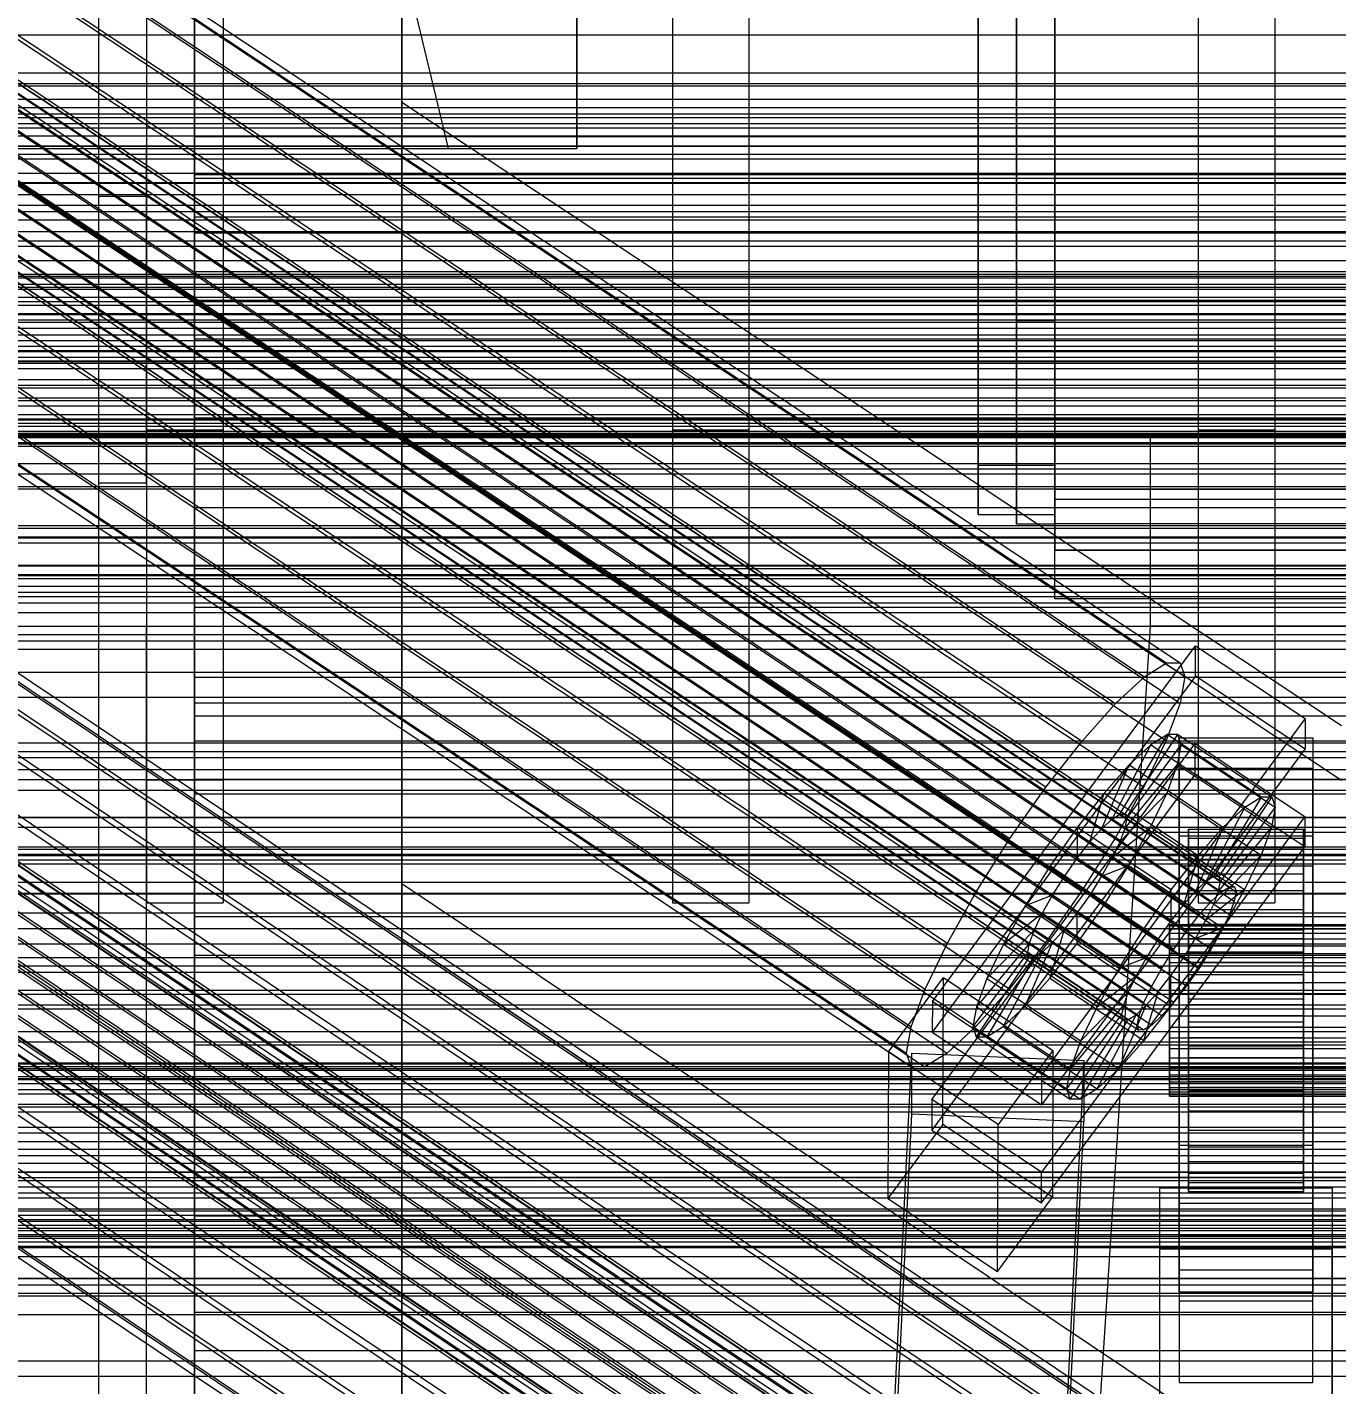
# Model space of a CAD drawing. Header units: millimetres. Extents: x -1970 to 59977, y -50268 to 6837.
# Drawn here: x -267.5 to -130.5, y -34809.4 to -34667.3 of the extents above; entities that cross this region are included whole.
import ezdxf

# ---------------------------------------------------------------- set-up
doc = ezdxf.new("R2010")
doc.units = ezdxf.units.MM
for name, color, linetype, lineweight in [('COTAS_O', 1, 'Continuous', 0), ('COTAS_P', 1, 'Continuous', 0), ('frontal_briquetadora', 7, 'Continuous', 0), ('frontal_C01', 7, 'Continuous', 0), ('frontal_C02', 7, 'Continuous', 0), ('frontal_C03', 7, 'Continuous', 0), ('frontal_C05', 7, 'Continuous', 0), ('frontal_C05-C03', 7, 'Continuous', 0), ('frontal_mezcladora', 7, 'Continuous', 0), ('frontal_secador', 7, 'Continuous', 0)]:
    doc.layers.add(name, color=color, linetype=linetype, lineweight=lineweight)
doc.dimstyles.new('R19_100', dxfattribs={"dimtxt": 250, "dimasz": 150, "dimexe": 150, "dimexo": 80, "dimgap": 100, "dimtad": 1, "dimtih": 1, "dimtoh": 1, "dimdsep": 46, "dimcen": 0.09, "dimadec": 0, "dimazin": 0, "dimtfac": 1, "dimtdec": 4, "dimtofl": 0, "dimtmove": 0, "dimatfit": 3, "dimfxl": 1, "dimtolj": 1, "dimtzin": 0, "dimarcsym": 0})

# ---------------------------------------------------------------- blocks, each defined once
blk = doc.blocks.new('*D37')
at = {"layer": 'COTAS_P', "color": 0, "lineweight": -2, "transparency": 16777216}
for p, q in [((-1750, -35420), (-1750, -34450)), ((2600, -35420), (2600, -34450)), ((-1600, -34600), (2450, -34600))]:
    blk.add_line(p, q, dxfattribs=at)
at = {"layer": 'COTAS_P', "color": 0, "transparency": 16777216}
for points in [[(-1600, -34575), (-1600, -34625), (-1750, -34600)], [(2450, -34575), (2450, -34625), (2600, -34600)]]:
    blk.add_solid(points, dxfattribs=at)
at = {"layer": 'Defpoints', "color": 0, "transparency": 16777216}
for p in [(2600, -34600), (-1750, -35500), (2600, -35500)]:
    blk.add_point(p, dxfattribs=at)
blk = doc.blocks.new('*D42')
at = {"layer": 'COTAS_O', "color": 0, "lineweight": -2, "transparency": 16777216}
for p, q in [((-570, -33700), (200, -33700)), ((50, -34750), (50, -33850)), ((-570, -34900), (200, -34900))]:
    blk.add_line(p, q, dxfattribs=at)
at = {"layer": 'COTAS_O', "color": 0, "transparency": 16777216}
for points in [[(25, -33850), (75, -33850), (50, -33700)], [(25, -34750), (75, -34750), (50, -34900)]]:
    blk.add_solid(points, dxfattribs=at)
at = {"layer": 'Defpoints', "color": 0, "transparency": 16777216}
for p in [(-650, -33700), (50, -33700), (-650, -34900)]:
    blk.add_point(p, dxfattribs=at)
blk = doc.blocks.new('*D43')
at = {"layer": 'COTAS_O', "color": 0, "lineweight": -2, "transparency": 16777216}
for p, q in [((-650, -34820), (-650, -34050)), ((650, -34820), (650, -34050)), ((-500, -34200), (500, -34200))]:
    blk.add_line(p, q, dxfattribs=at)
at = {"layer": 'COTAS_O', "color": 0, "transparency": 16777216}
for points in [[(-500, -34175), (-500, -34225), (-650, -34200)], [(500, -34175), (500, -34225), (650, -34200)]]:
    blk.add_solid(points, dxfattribs=at)
at = {"layer": 'Defpoints', "color": 0, "transparency": 16777216}
for p in [(650, -34200), (-650, -34900), (650, -34900)]:
    blk.add_point(p, dxfattribs=at)

msp = doc.modelspace()

# ---------------------------------------------------------------- linework, layer by layer
at = {"layer": 'frontal_briquetadora'}
for p, q in [((-430, -33820), (-223.45, -34680)), ((-210, -34680), (-210, -33820)), ((-210, -34680), (-210, -34260)), ((-210, -34680), (-210, -34305)), ((-164, -34454.149), (-164, -34698)), ((-160, -34698), (-160, -34454.149)), ((-210, -34471), (-210, -34680)), ((-160, -34478.149), (-160, -34722)), ((-160, -34727.142), (-160, -34483.291)), ((-160, -34483.291), (-160, -34715.652)), ((-160, -34722.08), (-160, -34489.719)), ((-160, -34489.719), (-160, -34716.717)), ((-168, -34713.16), (-168, -34492.29)), ((-164, -34719.288), (-164, -34492.29)), ((-160, -34719.288), (-160, -34492.29)), ((-160, -34492.29), (-160, -34713.16)), ((-210, -34496), (-210, -34680)), ((-168, -34497.432), (-168, -34718.302)), ((-160, -34718.302), (-160, -34497.432)), ((-430, -34680), (-223.45, -34680)), ((-430, -34680), (-210, -34680)), ((-260, -34680), (-255, -34680)), ((-260, -34685), (-260, -34680)), ((-255, -34685), (-255, -34680)), ((-223.45, -34680), (-210, -34680)), ((-260, -34685), (-255, -34685)), ((-260, -34715), (-260, -34685)), ((-255, -34715), (-255, -34685)), ((-164, -34698), (-164, -34719.288)), ((-164, -34698), (-160, -34698)), ((-160, -34719.288), (-160, -34698)), ((-168, -34718.302), (-168, -34713.16)), ((-168, -34713.16), (-160, -34713.16)), ((-160, -34713.16), (-160, -34718.302)), ((-260, -34715), (-255, -34715)), ((-160, -34715.652), (200, -34715.652)), ((-160, -34722.08), (-160, -34715.652)), ((-160, -34716.717), (200, -34716.717)), ((-160, -34719.288), (-160, -34716.717)), ((-168, -34718.302), (-160, -34718.302)), ((-164, -34719.288), (-160, -34719.288)), ((200, -34719.288), (-160, -34719.288)), ((-160, -34722), (200, -34722)), ((-160, -34727.142), (-160, -34722)), ((200, -34722.08), (-160, -34722.08)), ((200, -34727.142), (-160, -34727.142)), ((-1330, -34750), (340, -34750)), ((-1330, -34760), (340, -34760))]:
    msp.add_line(p, q, dxfattribs=at)
at = {"layer": 'frontal_C01'}
for p, q in [((-250, -32680.37), (-250, -35735.764)), ((-250, -35740.498), (-250, -32685.104)), ((-228.298, -34363.008), (-228.298, -34675.195)), ((-228.298, -34680.882), (-228.298, -34368.695)), ((-332.629, -34611.511), (-148.32, -34733.842)), ((-331.181, -34611.504), (-146.872, -34733.835)), ((-334.938, -34612.958), (-150.629, -34735.29)), ((-330.692, -34612.937), (-146.383, -34735.268)), ((-356.348, -34615.881), (-142.549, -34757.786)), ((-355.53, -34615.368), (-141.731, -34757.273)), ((-355.017, -34615.366), (-141.218, -34757.27)), ((-354.844, -34615.874), (-141.045, -34757.778)), ((-337.95, -34615.747), (-153.641, -34738.078)), ((-331.197, -34615.713), (-146.887, -34738.045)), ((-357.415, -34616.869), (-143.617, -34758.774)), ((-355.022, -34616.858), (-141.224, -34758.762)), ((-358.659, -34618.266), (-144.861, -34760.17)), ((-355.541, -34618.25), (-141.742, -34760.154)), ((-146.196, -34761.879), (-359.995, -34619.975)), ((-356.363, -34619.956), (-142.565, -34761.861)), ((-341.461, -34619.687), (-157.152, -34742.019)), ((-332.659, -34619.643), (-148.35, -34741.975)), ((-361.332, -34621.88), (-147.533, -34763.784)), ((-357.434, -34621.86), (-143.635, -34763.765)), ((-362.578, -34623.852), (-148.779, -34765.756)), ((-358.68, -34623.832), (-144.881, -34765.737)), ((-160.922, -34746.842), (-345.231, -34624.51)), ((-334.981, -34624.459), (-150.672, -34746.791)), ((-363.648, -34625.756), (-149.85, -34767.66)), ((-360.017, -34625.738), (-146.218, -34767.642)), ((-364.471, -34627.462), (-150.672, -34769.367)), ((-361.352, -34627.447), (-147.554, -34769.351)), ((-364.989, -34628.855), (-151.191, -34770.759)), ((-362.596, -34628.843), (-148.798, -34770.747)), ((-365.168, -34629.838), (-151.369, -34771.743)), ((-364.995, -34630.346), (-151.196, -34772.251)), ((-364.482, -34630.344), (-150.683, -34772.248)), ((-363.664, -34629.831), (-149.865, -34771.735)), ((-349.002, -34629.887), (-164.693, -34752.219)), ((-338.003, -34629.833), (-153.694, -34752.164)), ((-352.519, -34635.453), (-168.21, -34757.784)), ((-341.52, -34635.398), (-157.211, -34757.729)), ((-355.541, -34640.826), (-171.232, -34763.158)), ((-345.291, -34640.775), (-160.982, -34763.106)), ((-357.863, -34645.642), (-173.554, -34767.973)), ((-349.061, -34645.598), (-164.752, -34767.93)), ((-359.326, -34649.572), (-175.016, -34771.903)), ((-352.572, -34649.538), (-168.263, -34771.87)), ((-359.83, -34652.348), (-175.521, -34774.68)), ((-355.584, -34652.327), (-171.275, -34774.658)), ((-359.341, -34653.782), (-175.032, -34776.113)), ((-357.893, -34653.774), (-173.584, -34776.106)), ((-130, -34740.438), (-228.298, -34675.195)), ((-228.298, -34675.195), (-228.298, -34987.381)), ((-228.298, -34675.195), (-228.298, -34680.882)), ((-228.298, -34993.069), (-228.298, -34680.882)), ((-228.298, -34680.882), (-130, -34746.125)), ((-172.809, -34769.277), (-145.277, -34732.038)), ((-145.289, -34735.24), (-145.277, -34732.038)), ((-145.277, -34732.038), (-133.809, -34739.65)), ((-150.629, -34735.29), (-148.32, -34733.842)), ((-148.32, -34733.842), (-146.872, -34733.835)), ((-146.872, -34733.835), (-146.383, -34735.268)), ((-145.289, -34735.24), (-172.821, -34772.478)), ((-153.641, -34738.078), (-150.629, -34735.29)), ((-146.383, -34735.268), (-146.887, -34738.045)), ((-133.821, -34742.851), (-145.289, -34735.24)), ((-157.152, -34742.019), (-153.641, -34738.078)), ((-146.887, -34738.045), (-148.35, -34741.975)), ((-133.809, -34739.65), (-161.341, -34776.888)), ((-133.809, -34739.65), (-133.821, -34742.851)), ((-153.199, -34749.661), (-148.226, -34741.342)), ((-152.686, -34749.659), (-147.143, -34741.336)), ((-148.226, -34741.342), (-149.953, -34742.424)), ((-147.143, -34741.336), (-148.226, -34741.342)), ((-148.226, -34741.342), (-138.396, -34747.866)), ((-147.143, -34741.336), (-137.313, -34747.861)), ((-146.777, -34742.408), (-147.143, -34741.336)), ((-172.847, -34779.522), (-145.315, -34742.283)), ((-161.353, -34780.09), (-133.821, -34742.851)), ((-160.922, -34746.842), (-157.152, -34742.019)), ((-154.017, -34750.174), (-149.953, -34742.424)), ((-152.513, -34750.166), (-146.777, -34742.408)), ((-149.953, -34742.424), (-152.207, -34744.51)), ((-148.35, -34741.975), (-150.672, -34746.791)), ((-149.953, -34742.424), (-140.123, -34748.949)), ((-147.155, -34744.485), (-146.777, -34742.408)), ((-147, -34744.877), (-147, -34741.675)), ((-147, -34741.675), (-133, -34741.675)), ((-147, -34787.149), (-147, -34741.675)), ((-146.777, -34742.408), (-136.948, -34748.933)), ((-145.327, -34745.485), (-145.315, -34742.283)), ((-145.315, -34742.283), (-133.847, -34749.895)), ((-133, -34741.675), (-133, -34744.877)), ((-133, -34741.675), (-133, -34787.149)), ((-145.327, -34745.485), (-172.859, -34782.724)), ((-155.085, -34751.162), (-152.207, -34744.51)), ((-152.207, -34744.51), (-154.833, -34747.458)), ((-152.692, -34751.15), (-147.155, -34744.485)), ((-152.207, -34744.51), (-142.377, -34751.035)), ((-148.249, -34747.425), (-147.155, -34744.485)), ((-147.155, -34744.485), (-137.325, -34751.009)), ((-133, -34744.877), (-147, -34744.877)), ((-147, -34744.877), (-147, -34790.35)), ((-133.859, -34753.097), (-145.327, -34745.485)), ((-133, -34790.35), (-133, -34744.877)), ((-164.693, -34752.219), (-160.922, -34746.842)), ((-150.672, -34746.791), (-153.694, -34752.164)), ((-154.833, -34747.458), (-157.653, -34751.065)), ((-156.329, -34752.558), (-154.833, -34747.458)), ((-154.833, -34747.458), (-145.003, -34753.982)), ((-153.21, -34752.543), (-148.249, -34747.425)), ((-149.985, -34751.027), (-148.249, -34747.425)), ((-148.249, -34747.425), (-138.419, -34753.949)), ((-138.396, -34747.866), (-143.369, -34756.186)), ((-137.313, -34747.861), (-142.856, -34756.183)), ((-140.123, -34748.949), (-138.396, -34747.866)), ((-138.396, -34747.866), (-137.313, -34747.861)), ((-137.313, -34747.861), (-136.948, -34748.933)), ((-133.847, -34749.895), (-161.379, -34787.134)), ((-154.017, -34750.174), (-153.199, -34749.661)), ((-153.199, -34749.661), (-152.686, -34749.659)), ((-143.369, -34756.186), (-153.199, -34749.661)), ((-142.856, -34756.183), (-152.686, -34749.659)), ((-152.686, -34749.659), (-152.513, -34750.166)), ((-140.123, -34748.949), (-144.188, -34756.698)), ((-136.948, -34748.933), (-142.683, -34756.691)), ((-142.377, -34751.035), (-140.123, -34748.949)), ((-136.948, -34748.933), (-137.325, -34751.009)), ((-133.847, -34749.895), (-133.859, -34753.097)), ((-157.653, -34751.065), (-160.474, -34755.088)), ((-157.653, -34751.065), (-157.665, -34754.267)), ((-147.823, -34757.59), (-157.653, -34751.065)), ((-156.329, -34752.558), (-155.085, -34751.162)), ((-155.085, -34751.162), (-154.017, -34750.174)), ((-145.255, -34757.686), (-155.085, -34751.162)), ((-154.033, -34754.249), (-149.985, -34751.027)), ((-144.188, -34756.698), (-154.017, -34750.174)), ((-152.692, -34751.15), (-153.21, -34752.543)), ((-152.513, -34750.166), (-152.692, -34751.15)), ((-142.862, -34757.675), (-152.692, -34751.15)), ((-142.683, -34756.691), (-152.513, -34750.166)), ((-152.246, -34755.047), (-149.985, -34751.027)), ((-149.985, -34751.027), (-140.156, -34757.552)), ((-146, -34761.207), (-146, -34751.227)), ((-146, -34751.227), (-146, -34751.558)), ((-146, -34751.227), (-134, -34751.227)), ((-146, -34752.189), (-146, -34751.227)), ((-146, -34761.364), (-146, -34751.558)), ((-146, -34751.558), (-146, -34753.159)), ((-146, -34751.558), (-134, -34751.558)), ((-142.377, -34751.035), (-145.255, -34757.686)), ((-145.003, -34753.982), (-142.377, -34751.035)), ((-137.325, -34751.009), (-142.862, -34757.675)), ((-137.325, -34751.009), (-138.419, -34753.949)), ((-134, -34751.558), (-134, -34751.227)), ((-134, -34751.227), (-134, -34761.207)), ((-134, -34751.227), (-134, -34752.189)), ((-134, -34753.159), (-134, -34751.558)), ((-134, -34751.558), (-134, -34761.364)), ((-168.21, -34757.784), (-164.693, -34752.219)), ((-157.665, -34754.267), (-156.329, -34752.558)), ((-153.694, -34752.164), (-157.211, -34757.729)), ((-146.499, -34759.083), (-156.329, -34752.558)), ((-153.21, -34752.543), (-154.033, -34754.249)), ((-143.38, -34759.067), (-153.21, -34752.543)), ((-147, -34755.123), (-147, -34751.921)), ((-147, -34751.921), (-133, -34751.921)), ((-147, -34797.394), (-147, -34751.921)), ((-146, -34761.662), (-146, -34752.189)), ((-146, -34752.189), (-134, -34752.189)), ((-146, -34754.376), (-146, -34752.189)), ((-134, -34752.189), (-134, -34761.662)), ((-134, -34752.189), (-134, -34754.376)), ((-133, -34751.921), (-133, -34755.123)), ((-133, -34751.921), (-133, -34797.394)), ((-161.391, -34790.336), (-133.859, -34753.097)), ((-159.001, -34756.173), (-157.665, -34754.267)), ((-157.665, -34754.267), (-147.835, -34760.792)), ((-154.033, -34754.249), (-155.103, -34756.153)), ((-144.203, -34760.773), (-154.033, -34754.249)), ((-147.823, -34757.59), (-145.003, -34753.982)), ((-145.003, -34753.982), (-146.499, -34759.083)), ((-146, -34762.122), (-146, -34753.159)), ((-146, -34753.159), (-146, -34755.92)), ((-146, -34753.159), (-134, -34753.159)), ((-146, -34762.698), (-146, -34754.376)), ((-146, -34754.376), (-134, -34754.376)), ((-146, -34757.642), (-146, -34754.376)), ((-138.419, -34753.949), (-143.38, -34759.067)), ((-138.419, -34753.949), (-140.156, -34757.552)), ((-134, -34755.92), (-134, -34753.159)), ((-134, -34753.159), (-134, -34762.122)), ((-134, -34754.376), (-134, -34762.698)), ((-134, -34754.376), (-134, -34757.642)), ((-160.474, -34755.088), (-163.105, -34759.251)), ((-159.001, -34756.173), (-160.474, -34755.088)), ((-160.474, -34755.088), (-150.644, -34761.612)), ((-155.103, -34756.153), (-152.246, -34755.047)), ((-154.877, -34759.21), (-152.246, -34755.047)), ((-152.246, -34755.047), (-142.416, -34761.571)), ((-133, -34755.123), (-147, -34755.123)), ((-147, -34755.123), (-147, -34800.596)), ((-133, -34800.596), (-133, -34755.123)), ((-160.247, -34758.144), (-159.001, -34756.173)), ((-149.171, -34762.697), (-159.001, -34756.173)), ((-155.103, -34756.153), (-156.35, -34758.125)), ((-145.274, -34762.678), (-155.103, -34756.153)), ((-146, -34763.43), (-146, -34755.92)), ((-146, -34755.92), (-146, -34759.654)), ((-146, -34755.92), (-134, -34755.92)), ((-144.188, -34756.698), (-145.255, -34757.686)), ((-143.369, -34756.186), (-144.188, -34756.698)), ((-142.856, -34756.183), (-143.369, -34756.186)), ((-142.862, -34757.675), (-142.683, -34756.691)), ((-142.683, -34756.691), (-142.856, -34756.183)), ((-134, -34759.654), (-134, -34755.92)), ((-134, -34755.92), (-134, -34763.43)), ((-171.232, -34763.158), (-168.21, -34757.784)), ((-160.247, -34758.144), (-163.105, -34759.251)), ((-161.318, -34760.048), (-160.247, -34758.144)), ((-157.211, -34757.729), (-160.982, -34763.106)), ((-150.417, -34764.669), (-160.247, -34758.144)), ((-156.35, -34758.125), (-157.686, -34760.03)), ((-156.35, -34758.125), (-154.877, -34759.21)), ((-146.52, -34764.649), (-156.35, -34758.125)), ((-150.644, -34761.612), (-147.823, -34757.59)), ((-147.835, -34760.792), (-147.823, -34757.59)), ((-145.255, -34757.686), (-146.499, -34759.083)), ((-146, -34764.245), (-146, -34757.642)), ((-146, -34757.642), (-134, -34757.642)), ((-146, -34761.762), (-146, -34757.642)), ((-140.156, -34757.552), (-144.203, -34760.773)), ((-143.617, -34758.774), (-142.549, -34757.786)), ((-143.38, -34759.067), (-142.862, -34757.675)), ((-142.549, -34757.786), (-141.731, -34757.273)), ((-140.156, -34757.552), (-142.416, -34761.571)), ((-141.731, -34757.273), (-141.218, -34757.27)), ((-141.045, -34757.778), (-141.224, -34758.762)), ((-141.218, -34757.27), (-141.045, -34757.778)), ((-134, -34757.642), (-134, -34764.245)), ((-134, -34757.642), (-134, -34761.762)), ((-163.105, -34759.251), (-165.365, -34763.27)), ((-161.318, -34760.048), (-165.365, -34763.27)), ((-163.105, -34759.251), (-153.275, -34765.775)), ((-162.14, -34761.755), (-161.318, -34760.048)), ((-151.488, -34766.573), (-161.318, -34760.048)), ((-157.686, -34760.03), (-159.022, -34761.739)), ((-157.698, -34763.232), (-154.877, -34759.21)), ((-157.686, -34760.03), (-157.698, -34763.232)), ((-147.856, -34766.555), (-157.686, -34760.03)), ((-154.877, -34759.21), (-145.047, -34765.734)), ((-146.499, -34759.083), (-147.835, -34760.792)), ((-146, -34765.198), (-146, -34759.654)), ((-146, -34759.654), (-146, -34764.105)), ((-146, -34759.654), (-134, -34759.654)), ((-144.861, -34760.17), (-143.617, -34758.774)), ((-144.203, -34760.773), (-143.38, -34759.067)), ((-141.224, -34758.762), (-141.742, -34760.154)), ((-134, -34764.105), (-134, -34759.654)), ((-134, -34759.654), (-134, -34765.198)), ((-147.835, -34760.792), (-149.171, -34762.697)), ((-148, -34761.662), (-148, -34761.207)), ((-148, -34761.207), (-148, -34761.364)), ((-148, -34761.207), (148, -34761.207)), ((-148, -34761.364), (-148, -34762.122)), ((-148, -34761.364), (148, -34761.364)), ((-146.196, -34761.879), (-144.861, -34760.17)), ((-146, -34761.364), (-146, -34761.207)), ((-134, -34761.207), (-146, -34761.207)), ((-146, -34761.207), (-146, -34761.662)), ((-146, -34762.122), (-146, -34761.364)), ((-134, -34761.364), (-146, -34761.364)), ((-145.274, -34762.678), (-144.203, -34760.773)), ((-141.742, -34760.154), (-142.565, -34761.861)), ((-134, -34761.207), (-134, -34761.364)), ((-134, -34761.662), (-134, -34761.207)), ((-134, -34761.364), (-134, -34762.122)), ((-162.14, -34761.755), (-167.102, -34766.873)), ((-162.659, -34763.147), (-162.14, -34761.755)), ((-152.311, -34768.279), (-162.14, -34761.755)), ((-159.022, -34761.739), (-160.518, -34766.84)), ((-159.022, -34761.739), (-160.266, -34763.135)), ((-149.192, -34768.264), (-159.022, -34761.739)), ((-153.275, -34765.775), (-150.644, -34761.612)), ((-150.644, -34761.612), (-149.171, -34762.697)), ((-149.171, -34762.697), (-150.417, -34764.669)), ((-148, -34762.698), (-148, -34761.662)), ((-148, -34761.662), (148, -34761.662)), ((-148, -34762.122), (-148, -34763.43)), ((-148, -34762.122), (148, -34762.122)), ((-148, -34764.245), (-148, -34762.698)), ((-148, -34762.698), (148, -34762.698)), ((-147.533, -34763.784), (-146.196, -34761.879)), ((-146.52, -34764.649), (-145.274, -34762.678)), ((-134, -34761.662), (-146, -34761.662)), ((-146, -34761.662), (-146, -34762.698)), ((-146, -34766.197), (-146, -34761.762)), ((-146, -34761.762), (-134, -34761.762)), ((-146, -34766.457), (-146, -34761.762)), ((-146, -34763.43), (-146, -34762.122)), ((-134, -34762.122), (-146, -34762.122)), ((-134, -34762.698), (-146, -34762.698)), ((-146, -34762.698), (-146, -34764.245)), ((-142.416, -34761.571), (-145.274, -34762.678)), ((-142.416, -34761.571), (-145.047, -34765.734)), ((-142.565, -34761.861), (-143.635, -34763.765)), ((-134, -34762.698), (-134, -34761.662)), ((-134, -34761.762), (-134, -34766.197)), ((-134, -34761.762), (-134, -34766.457)), ((-134, -34762.122), (-134, -34763.43)), ((-134, -34764.245), (-134, -34762.698)), ((-173.554, -34767.973), (-171.232, -34763.158)), ((-162.837, -34764.131), (-168.573, -34771.889)), ((-162.659, -34763.147), (-168.196, -34769.812)), ((-165.365, -34763.27), (-167.102, -34766.873)), ((-161.333, -34764.124), (-165.397, -34771.873)), ((-165.365, -34763.27), (-155.535, -34769.795)), ((-160.982, -34763.106), (-164.752, -34767.93)), ((-160.266, -34763.135), (-163.144, -34769.787)), ((-162.837, -34764.131), (-162.659, -34763.147)), ((-162.664, -34764.639), (-162.837, -34764.131)), ((-153.008, -34770.655), (-162.837, -34764.131)), ((-152.829, -34769.672), (-162.659, -34763.147)), ((-161.333, -34764.124), (-162.151, -34764.636)), ((-160.266, -34763.135), (-161.333, -34764.124)), ((-151.503, -34770.648), (-161.333, -34764.124)), ((-160.518, -34766.84), (-157.698, -34763.232)), ((-150.436, -34769.66), (-160.266, -34763.135)), ((-157.698, -34763.232), (-147.868, -34769.756)), ((-148.779, -34765.756), (-147.533, -34763.784)), ((-148, -34763.43), (-148, -34765.198)), ((-148, -34763.43), (148, -34763.43)), ((-148, -34766.197), (-148, -34764.245)), ((-148, -34764.245), (148, -34764.245)), ((-146, -34765.198), (-146, -34763.43)), ((-134, -34763.43), (-146, -34763.43)), ((-146, -34764.105), (-146, -34767.307)), ((-134, -34764.105), (-146, -34764.105)), ((-146, -34764.105), (-146, -34768.971)), ((-134, -34764.245), (-146, -34764.245)), ((-146, -34764.245), (-146, -34766.197)), ((-143.635, -34763.765), (-144.881, -34765.737)), ((-134, -34763.43), (-134, -34765.198)), ((-134, -34767.307), (-134, -34764.105)), ((-134, -34768.971), (-134, -34764.105)), ((-134, -34766.197), (-134, -34764.245)), ((-162.664, -34764.639), (-168.208, -34772.961)), ((-162.151, -34764.636), (-167.125, -34772.956)), ((-162.151, -34764.636), (-162.664, -34764.639)), ((-152.835, -34771.163), (-162.664, -34764.639)), ((-152.321, -34771.161), (-162.151, -34764.636)), ((-153.275, -34765.775), (-150.417, -34764.669)), ((-150.417, -34764.669), (-151.488, -34766.573)), ((-149.85, -34767.66), (-148.779, -34765.756)), ((-148, -34765.198), (-148, -34767.307)), ((-148, -34765.198), (148, -34765.198)), ((-145.047, -34765.734), (-147.868, -34769.756)), ((-147.856, -34766.555), (-146.52, -34764.649)), ((-145.047, -34765.734), (-146.52, -34764.649)), ((-144.881, -34765.737), (-146.218, -34767.642)), ((-146, -34767.307), (-146, -34765.198)), ((-134, -34765.198), (-146, -34765.198)), ((-134, -34765.198), (-134, -34767.307)), ((-177.394, -34774.523), (-171.658, -34766.765)), ((-171.715, -34782.133), (-171.658, -34766.765)), ((-171.658, -34766.765), (-160.19, -34774.376)), ((-167.102, -34766.873), (-168.196, -34769.812)), ((-167.102, -34766.873), (-157.272, -34773.397)), ((-163.144, -34769.787), (-160.518, -34766.84)), ((-160.518, -34766.84), (-150.688, -34773.364)), ((-155.535, -34769.795), (-153.275, -34765.775)), ((-155.535, -34769.795), (-151.488, -34766.573)), ((-151.488, -34766.573), (-152.311, -34768.279)), ((-149.192, -34768.264), (-147.856, -34766.555)), ((-148, -34768.421), (-148, -34766.197)), ((-148, -34766.197), (148, -34766.197)), ((-147.868, -34769.756), (-147.856, -34766.555)), ((-134, -34766.197), (-146, -34766.197)), ((-146, -34766.197), (-146, -34768.421)), ((-146, -34768.421), (-146, -34766.457)), ((-146, -34766.457), (-134, -34766.457)), ((-146, -34771.406), (-146, -34766.457)), ((-134, -34768.421), (-134, -34766.197)), ((-134, -34766.457), (-134, -34768.421)), ((-134, -34766.457), (-134, -34771.406)), ((-175.016, -34771.903), (-173.554, -34767.973)), ((-164.752, -34767.93), (-168.263, -34771.87)), ((-157.272, -34773.397), (-152.311, -34768.279)), ((-152.311, -34768.279), (-152.829, -34769.672)), ((-150.688, -34773.364), (-149.192, -34768.264)), ((-150.672, -34769.367), (-149.85, -34767.66)), ((-150.436, -34769.66), (-149.192, -34768.264)), ((-148, -34767.307), (-148, -34769.612)), ((148, -34767.307), (-148, -34767.307)), ((-148, -34770.765), (-148, -34768.421)), ((-148, -34768.421), (148, -34768.421)), ((-146.218, -34767.642), (-147.554, -34769.351)), ((-146, -34767.307), (-134, -34767.307)), ((-146, -34769.612), (-146, -34767.307)), ((-134, -34768.421), (-146, -34768.421)), ((-146, -34768.421), (-146, -34770.765)), ((-134, -34767.307), (-134, -34769.612)), ((-134, -34770.765), (-134, -34768.421)), ((-172.809, -34769.277), (-172.821, -34772.478)), ((-161.341, -34776.888), (-172.809, -34769.277)), ((-168.196, -34769.812), (-168.573, -34771.889)), ((-168.196, -34769.812), (-158.366, -34776.337)), ((-165.397, -34771.873), (-163.144, -34769.787)), ((-163.144, -34769.787), (-153.314, -34776.312)), ((-158.366, -34776.337), (-152.829, -34769.672)), ((-157.272, -34773.397), (-155.535, -34769.795)), ((-153.314, -34776.312), (-150.436, -34769.66)), ((-152.829, -34769.672), (-153.008, -34770.655)), ((-151.503, -34770.648), (-150.436, -34769.66)), ((-151.191, -34770.759), (-150.672, -34769.367)), ((-147.868, -34769.756), (-150.688, -34773.364)), ((-147.554, -34769.351), (-148.798, -34770.747)), ((-148, -34769.612), (-148, -34771.956)), ((-148, -34769.612), (148, -34769.612)), ((-146, -34769.612), (-146, -34768.971)), ((-146, -34768.971), (-146, -34773.92)), ((-146, -34768.971), (-134, -34768.971)), ((-146, -34771.956), (-146, -34769.612)), ((-134, -34769.612), (-146, -34769.612)), ((-134, -34773.92), (-134, -34768.971)), ((-134, -34768.971), (-134, -34769.612)), ((-134, -34769.612), (-134, -34771.956)), ((-158.743, -34778.414), (-153.008, -34770.655)), ((-158.378, -34779.486), (-152.835, -34771.163)), ((-157.295, -34779.48), (-152.321, -34771.161)), ((-155.567, -34778.398), (-151.503, -34770.648)), ((-153.008, -34770.655), (-152.835, -34771.163)), ((-152.835, -34771.163), (-152.321, -34771.161)), ((-152.321, -34771.161), (-151.503, -34770.648)), ((-151.369, -34771.743), (-151.191, -34770.759)), ((-148.798, -34770.747), (-149.865, -34771.735)), ((-148, -34773.07), (-148, -34770.765)), ((-148, -34770.765), (148, -34770.765)), ((-146, -34770.765), (-146, -34771.406)), ((-134, -34770.765), (-146, -34770.765)), ((-146, -34770.765), (-146, -34773.07)), ((-146, -34771.406), (-134, -34771.406)), ((-146, -34776.272), (-146, -34771.406)), ((-134, -34771.406), (-134, -34770.765)), ((-134, -34773.07), (-134, -34770.765)), ((-134, -34771.406), (-134, -34776.272)), ((-175.521, -34774.68), (-175.016, -34771.903)), ((-172.821, -34772.478), (-161.353, -34780.09)), ((-168.263, -34771.87), (-171.275, -34774.658)), ((-168.573, -34771.889), (-168.208, -34772.961)), ((-168.573, -34771.889), (-158.743, -34778.414)), ((-167.125, -34772.956), (-165.397, -34771.873)), ((-165.397, -34771.873), (-155.567, -34778.398)), ((-151.196, -34772.251), (-151.369, -34771.743)), ((-150.683, -34772.248), (-151.196, -34772.251)), ((-149.865, -34771.735), (-150.683, -34772.248)), ((-148, -34771.956), (-148, -34774.18)), ((-148, -34771.956), (148, -34771.956)), ((-146, -34774.18), (-146, -34771.956)), ((-146, -34771.956), (-146, -34773.92)), ((-134, -34771.956), (-146, -34771.956)), ((-134, -34773.92), (-134, -34771.956)), ((-134, -34771.956), (-134, -34774.18)), ((-168.208, -34772.961), (-167.125, -34772.956)), ((-168.208, -34772.961), (-158.378, -34779.486)), ((-167.125, -34772.956), (-157.295, -34779.48)), ((-158.366, -34776.337), (-157.272, -34773.397)), ((-150.688, -34773.364), (-153.314, -34776.312)), ((-148, -34775.178), (-148, -34773.07)), ((-148, -34773.07), (148, -34773.07)), ((-148, -34774.18), (-148, -34776.131)), ((-148, -34774.18), (148, -34774.18)), ((-146, -34773.07), (-146, -34776.272)), ((-134, -34773.07), (-146, -34773.07)), ((-146, -34773.07), (-146, -34775.178)), ((-146, -34773.92), (-146, -34778.615)), ((-146, -34773.92), (-134, -34773.92)), ((-146, -34776.131), (-146, -34774.18)), ((-146, -34774.18), (-146, -34778.615)), ((-134, -34774.18), (-146, -34774.18)), ((-134, -34776.272), (-134, -34773.07)), ((-134, -34775.178), (-134, -34773.07)), ((-134, -34778.615), (-134, -34773.92)), ((-134, -34778.615), (-134, -34774.18)), ((-134, -34774.18), (-134, -34776.131)), ((-177.811, -34833.478), (-174.943, -34774.659)), ((-177.394, -34774.523), (-177.451, -34789.891)), ((-165.926, -34782.134), (-177.394, -34774.523)), ((-175.032, -34776.113), (-175.521, -34774.68)), ((-174.943, -34781.064), (-174.943, -34774.659)), ((-174.943, -34774.659), (-156.962, -34775.446)), ((-171.275, -34774.658), (-173.584, -34776.106)), ((-160.19, -34774.376), (-165.926, -34782.134)), ((-160.19, -34774.376), (-160.247, -34789.745)), ((-156.962, -34775.446), (-159.83, -34834.265)), ((-156.962, -34775.446), (-156.962, -34781.85)), ((-148, -34776.947), (-148, -34775.178)), ((-148, -34775.178), (148, -34775.178)), ((-146, -34775.178), (-146, -34780.723)), ((-134, -34775.178), (-146, -34775.178)), ((-146, -34775.178), (-146, -34776.947)), ((-134, -34780.723), (-134, -34775.178)), ((-134, -34776.947), (-134, -34775.178)), ((-173.584, -34776.106), (-175.032, -34776.113)), ((-161.353, -34780.09), (-161.341, -34776.888)), ((-158.743, -34778.414), (-158.366, -34776.337)), ((-153.314, -34776.312), (-155.567, -34778.398)), ((-148, -34776.131), (-148, -34777.678)), ((-148, -34776.131), (148, -34776.131)), ((-148, -34778.255), (-148, -34776.947)), ((-148, -34776.947), (148, -34776.947)), ((-146, -34777.678), (-146, -34776.131)), ((-146, -34776.131), (-146, -34782.735)), ((-134, -34776.131), (-146, -34776.131)), ((-146, -34776.272), (-134, -34776.272)), ((-146, -34780.723), (-146, -34776.272)), ((-146, -34776.947), (-146, -34784.457)), ((-134, -34776.947), (-146, -34776.947)), ((-146, -34776.947), (-146, -34778.255)), ((-134, -34782.735), (-134, -34776.131)), ((-134, -34776.131), (-134, -34777.678)), ((-134, -34776.272), (-134, -34780.723)), ((-134, -34784.457), (-134, -34776.947)), ((-134, -34778.255), (-134, -34776.947)), ((-158.378, -34779.486), (-158.743, -34778.414)), ((-155.567, -34778.398), (-157.295, -34779.48)), ((-148, -34777.678), (-148, -34778.715)), ((-148, -34777.678), (148, -34777.678)), ((-148, -34779.013), (-148, -34778.255)), ((-148, -34778.255), (148, -34778.255)), ((-146, -34778.715), (-146, -34777.678)), ((-146, -34777.678), (-146, -34786)), ((-134, -34777.678), (-146, -34777.678)), ((-146, -34778.255), (-146, -34787.218)), ((-134, -34778.255), (-146, -34778.255)), ((-146, -34778.255), (-146, -34779.013)), ((-134, -34786), (-134, -34777.678)), ((-134, -34777.678), (-134, -34778.715)), ((-134, -34787.218), (-134, -34778.255)), ((-134, -34779.013), (-134, -34778.255)), ((-172.847, -34779.522), (-172.859, -34782.724)), ((-161.379, -34787.134), (-172.847, -34779.522)), ((-157.295, -34779.48), (-158.378, -34779.486)), ((-148, -34778.715), (-148, -34779.17)), ((-148, -34778.715), (148, -34778.715)), ((-148, -34779.17), (-148, -34779.013)), ((-148, -34779.013), (148, -34779.013)), ((-148, -34779.17), (148, -34779.17)), ((-146, -34778.615), (-146, -34782.735)), ((-146, -34778.615), (-134, -34778.615)), ((-146, -34779.17), (-146, -34778.715)), ((-146, -34778.715), (-146, -34788.188)), ((-134, -34778.715), (-146, -34778.715)), ((-146, -34779.013), (-146, -34788.818)), ((-134, -34779.013), (-146, -34779.013)), ((-146, -34779.013), (-146, -34779.17)), ((-146, -34779.17), (-146, -34789.149)), ((-134, -34779.17), (-146, -34779.17)), ((-134, -34782.735), (-134, -34778.615)), ((-134, -34788.188), (-134, -34778.715)), ((-134, -34778.715), (-134, -34779.17)), ((-134, -34788.818), (-134, -34779.013)), ((-134, -34779.17), (-134, -34779.013)), ((-134, -34789.149), (-134, -34779.17)), ((-177.811, -34839.883), (-174.943, -34781.064)), ((-156.962, -34781.85), (-174.943, -34781.064)), ((-146, -34780.723), (-134, -34780.723)), ((-146, -34784.457), (-146, -34780.723)), ((-134, -34780.723), (-134, -34784.457)), ((-171.715, -34782.133), (-177.451, -34789.891)), ((-172.859, -34782.724), (-161.391, -34790.336)), ((-160.247, -34789.745), (-171.715, -34782.133)), ((-165.983, -34797.503), (-165.926, -34782.134)), ((-159.83, -34840.67), (-156.962, -34781.85)), ((-146, -34782.735), (-146, -34786)), ((-146, -34782.735), (-134, -34782.735)), ((-134, -34786), (-134, -34782.735)), ((-147, -34799.662), (-147, -34784.293)), ((-147, -34784.293), (-133, -34784.293)), ((-147, -34793.767), (-147, -34784.293)), ((-146, -34784.457), (-134, -34784.457)), ((-146, -34787.218), (-146, -34784.457)), ((-134, -34784.457), (-134, -34787.218)), ((-133, -34784.293), (-133, -34799.662)), ((-133, -34784.293), (-133, -34793.767)), ((-146, -34786), (-146, -34788.188)), ((-146, -34786), (-134, -34786)), ((-134, -34788.188), (-134, -34786)), ((-161.391, -34790.336), (-161.379, -34787.134)), ((-133, -34787.149), (-147, -34787.149)), ((-147, -34787.149), (-147, -34790.35)), ((-146, -34787.218), (-134, -34787.218)), ((-146, -34788.818), (-146, -34787.218)), ((-146, -34788.188), (-146, -34789.149)), ((-146, -34788.188), (-134, -34788.188)), ((-134, -34787.218), (-134, -34788.818)), ((-134, -34789.149), (-134, -34788.188)), ((-133, -34790.35), (-133, -34787.149)), ((-177.451, -34789.891), (-165.983, -34797.503)), ((-165.983, -34797.503), (-160.247, -34789.745)), ((-149, -34795.179), (-149, -34788.776)), ((-149, -34788.776), (-131, -34788.776)), ((-149, -34833.87), (-149, -34788.776)), ((-146, -34788.818), (-134, -34788.818)), ((-146, -34789.149), (-146, -34788.818)), ((-146, -34789.149), (-134, -34789.149)), ((-134, -34788.818), (-134, -34789.149)), ((-131, -34788.776), (-131, -34795.179)), ((-131, -34788.776), (-131, -34833.87)), ((-147, -34790.35), (-133, -34790.35)), ((-133, -34793.767), (-147, -34793.767)), ((-147, -34793.767), (-147, -34809.135)), ((-133, -34809.135), (-133, -34793.767)), ((-131, -34795.179), (-149, -34795.179)), ((-149, -34840.274), (-149, -34795.179)), ((-131, -34840.274), (-131, -34795.179)), ((-133, -34797.394), (-147, -34797.394)), ((-147, -34797.394), (-147, -34800.596)), ((-133, -34800.596), (-133, -34797.394)), ((-133, -34799.662), (-147, -34799.662)), ((-147, -34799.662), (-147, -34809.135)), ((-133, -34809.135), (-133, -34799.662)), ((-147, -34800.596), (-133, -34800.596)), ((-147, -34809.135), (-133, -34809.135))]:
    msp.add_line(p, q, dxfattribs=at)
at = {"layer": 'frontal_C02'}
for p, q in [((-250, -32976.99), (-250, -35767.535)), ((-250, -35772.314), (-250, -32981.769)), ((-228.298, -34472.116), (-228.298, -34756.938)), ((-228.298, -34762.679), (-228.298, -34477.858)), ((-332.629, -34693.045), (-148.32, -34816.529)), ((-331.181, -34692.848), (-146.872, -34816.332)), ((-334.938, -34694.669), (-150.629, -34818.153)), ((-330.692, -34694.092), (-146.383, -34817.576)), ((-356.348, -34697.262), (-142.549, -34840.503)), ((-355.53, -34696.687), (-141.731, -34839.928)), ((-355.017, -34696.617), (-141.218, -34839.858)), ((-354.844, -34697.057), (-141.045, -34840.299)), ((-331.197, -34696.691), (-146.887, -34820.175)), ((-357.415, -34698.304), (-143.617, -34841.545)), ((-355.022, -34697.978), (-141.224, -34841.22)), ((-337.95, -34697.609), (-153.641, -34821.093)), ((-358.659, -34699.741), (-144.861, -34842.982)), ((-355.541, -34699.317), (-141.742, -34842.558)), ((-146.196, -34844.717), (-359.995, -34701.476)), ((-356.363, -34700.982), (-142.565, -34844.223)), ((-341.461, -34701.666), (-157.152, -34825.149)), ((-332.659, -34700.469), (-148.35, -34823.953)), ((-357.434, -34702.86), (-143.635, -34846.101)), ((-361.332, -34703.39), (-147.533, -34846.631)), ((-362.578, -34705.352), (-148.779, -34848.594)), ((-358.68, -34704.822), (-144.881, -34848.064)), ((-334.981, -34705.168), (-150.672, -34828.652)), ((-363.648, -34707.23), (-149.85, -34850.472)), ((-360.017, -34706.736), (-146.218, -34849.978)), ((-160.922, -34830.045), (-345.231, -34706.561)), ((-364.471, -34708.895), (-150.672, -34852.137)), ((-361.352, -34708.471), (-147.554, -34851.713)), ((-364.989, -34710.234), (-151.191, -34853.475)), ((-362.596, -34709.908), (-148.798, -34853.15)), ((-365.168, -34711.155), (-151.369, -34854.396)), ((-364.995, -34711.595), (-151.196, -34854.837)), ((-364.482, -34711.526), (-150.683, -34854.767)), ((-363.664, -34710.95), (-149.865, -34854.192)), ((-338.003, -34710.467), (-153.694, -34833.951)), ((-349.002, -34711.963), (-164.693, -34835.447)), ((-341.52, -34716.007), (-157.211, -34839.491)), ((-352.519, -34717.502), (-168.21, -34840.986)), ((-345.291, -34721.408), (-160.982, -34844.892)), ((-355.541, -34722.802), (-171.232, -34846.286)), ((-349.061, -34726.304), (-164.752, -34849.788)), ((-357.863, -34727.501), (-173.554, -34850.985)), ((-359.326, -34731.279), (-175.016, -34854.762)), ((-352.572, -34730.36), (-168.263, -34853.844)), ((-359.83, -34733.878), (-175.521, -34857.362)), ((-355.584, -34733.3), (-171.275, -34856.784)), ((-359.341, -34735.121), (-175.032, -34858.605)), ((-357.893, -34734.924), (-173.584, -34858.408)), ((-130, -34822.796), (-228.298, -34756.938)), ((-228.298, -34756.938), (-228.298, -35041.759)), ((-228.298, -34756.938), (-228.298, -34762.679)), ((-228.298, -35047.5), (-228.298, -34762.679)), ((-228.298, -34762.679), (-130, -34828.537)), ((430, -34793.253), (-430, -34793.253)), ((430, -34798.253), (-430, -34798.253))]:
    msp.add_line(p, q, dxfattribs=at)
at = {"layer": 'frontal_C03'}
for p, q in [((1250, -34674.872), (-1250, -34674.872)), ((1250, -34675.754), (-1250, -34675.754)), ((1250, -34676.407), (-1250, -34676.407)), ((-1250, -34676.77), (1250, -34676.77)), ((-1250, -34677.403), (1250, -34677.403)), ((-1250, -34677.867), (1250, -34677.867)), ((1250, -34678.714), (-1250, -34678.714)), ((-1250, -34679.722), (1250, -34679.722)), ((-1250, -34679.772), (1250, -34679.772)), ((-1250, -34680.619), (1250, -34680.619)), ((1250, -34682.624), (-1250, -34682.624)), ((-1250, -34683.571), (1250, -34683.571)), ((1250, -34683.681), (-1250, -34683.681)), ((-1250, -34684.838), (1250, -34684.838)), ((1250, -34685.989), (-1250, -34685.989)), ((1250, -34686.642), (-1250, -34686.642)), ((1250, -34687.523), (-1250, -34687.523)), ((-1250, -34688.686), (1250, -34688.686)), ((-1250, -34690.238), (1250, -34690.238)), ((-1500, -34691.736), (1500, -34691.736)), ((-1500, -34693.159), (1500, -34693.159)), ((-1500, -34693.384), (1500, -34693.384)), ((-1500, -34693.548), (1500, -34693.548)), ((-1500, -34694.206), (1500, -34694.206)), ((-1500, -34694.523), (1500, -34694.523)), ((-1250, -34694.718), (1250, -34694.718)), ((-1500, -34695.569), (1500, -34695.569)), ((-1500, -34696.018), (1500, -34696.018)), ((-1500, -34697.382), (1500, -34697.382)), ((1250, -34696.45), (-1250, -34696.45)), ((1250, -34697.33), (-1250, -34697.33)), ((-1500, -34697.932), (1500, -34697.932)), ((1250, -34698.211), (-1250, -34698.211)), ((1250, -34698.865), (-1250, -34698.865)), ((-1500, -34699.519), (1500, -34699.519)), ((1500, -34700.133), (-1500, -34700.133)), ((1500, -34700.719), (-1500, -34700.719)), ((-1500, -34701.836), (1500, -34701.836)), ((1250, -34701.172), (-1250, -34701.172)), ((-1250, -34701.258), (1250, -34701.258)), ((-1500, -34702.471), (1500, -34702.471)), ((-1250, -34702.229), (1250, -34702.229)), ((-1250, -34703.05), (1250, -34703.05)), ((-1500, -34704.175), (1500, -34704.175)), ((-1500, -34704.789), (1500, -34704.789)), ((1250, -34705.081), (-1250, -34705.081)), ((-1500, -34706.376), (1500, -34706.376)), ((-1500, -34706.926), (1500, -34706.926)), ((1250, -34706.139), (-1250, -34706.139)), ((-1500, -34708.289), (1500, -34708.289)), ((-1500, -34708.738), (1500, -34708.738)), ((-1250, -34707.858), (1250, -34707.858)), ((1250, -34708.446), (-1250, -34708.446)), ((-1500, -34709.784), (1500, -34709.784)), ((-1500, -34710.102), (1500, -34710.102)), ((1250, -34709.1), (-1250, -34709.1)), ((-1250, -34709.589), (1250, -34709.589)), ((1250, -34709.981), (-1250, -34709.981)), ((-1500, -34710.76), (1500, -34710.76)), ((-1500, -34710.924), (1500, -34710.924)), ((-1500, -34711.148), (1500, -34711.148)), ((-1250, -34714.07), (1250, -34714.07)), ((-1250, -34715.622), (1250, -34715.622)), ((-1250, -34719.469), (1250, -34719.469)), ((1250, -34719.787), (-1250, -34719.787)), ((1250, -34720.669), (-1250, -34720.669)), ((-1250, -34720.737), (1250, -34720.737)), ((1250, -34721.322), (-1250, -34721.322)), ((1250, -34723.63), (-1250, -34723.63)), ((-1250, -34723.689), (1250, -34723.689)), ((1500, -34725.842), (-1500, -34725.842)), ((-1250, -34724.585), (1250, -34724.585)), ((-1250, -34724.687), (1250, -34724.687)), ((-1250, -34726.441), (1250, -34726.441)), ((-1250, -34726.905), (1250, -34726.905)), ((-1250, -34727.538), (1250, -34727.538)), ((1250, -34728.596), (-1250, -34728.596)), ((1250, -34730.904), (-1250, -34730.904)), ((1250, -34731.557), (-1250, -34731.557)), ((1250, -34732.439), (-1250, -34732.439)), ((-1500, -34734.825), (1500, -34734.825)), ((1250, -34742.245), (-1250, -34742.245)), ((1250, -34743.126), (-1250, -34743.126)), ((1250, -34743.78), (-1250, -34743.78)), ((1250, -34746.087), (-1250, -34746.087)), ((-1250, -34747.145), (1250, -34747.145)), ((1250, -34749.997), (-1250, -34749.997)), ((1250, -34751.054), (-1250, -34751.054)), ((-1250, -34753.07), (1250, -34753.07)), ((1250, -34753.361), (-1250, -34753.361)), ((-1250, -34753.868), (1250, -34753.868)), ((1250, -34754.015), (-1250, -34754.015)), ((-1250, -34754.452), (1250, -34754.452)), ((1250, -34754.896), (-1250, -34754.896)), ((-1250, -34756.79), (1250, -34756.79)), ((-1250, -34757.92), (1250, -34757.92)), ((-1250, -34761.639), (1250, -34761.639)), ((-1250, -34763.236), (1250, -34763.236)), ((1250, -34764.703), (-1250, -34764.703)), ((1250, -34765.584), (-1250, -34765.584)), ((1250, -34766.237), (-1250, -34766.237)), ((-1250, -34768.083), (1250, -34768.083)), ((1250, -34768.545), (-1250, -34768.545)), ((-1250, -34769.602), (1250, -34769.602)), ((-1250, -34770.038), (1250, -34770.038)), ((1250, -34772.454), (-1250, -34772.454)), ((1250, -34773.512), (-1250, -34773.512)), ((-1250, -34775.683), (1250, -34775.683)), ((-1268, -34776.056), (1268, -34776.056)), ((-1268, -34776.28), (1268, -34776.28)), ((-1268, -34776.445), (1268, -34776.445)), ((-1268, -34777.102), (1268, -34777.102)), ((1250, -34775.819), (-1250, -34775.819)), ((1250, -34776.473), (-1250, -34776.473)), ((-1268, -34777.42), (1268, -34777.42)), ((-1268, -34778.466), (1268, -34778.466)), ((1250, -34777.354), (-1250, -34777.354)), ((1250, -34777.864), (-1250, -34777.864)), ((-1268, -34778.915), (1268, -34778.915)), ((-1268, -34780.278), (1268, -34780.278)), ((-1268, -34780.828), (1268, -34780.828)), ((-1268, -34782.416), (1268, -34782.416)), ((1268, -34783.029), (-1268, -34783.029)), ((-1250, -34783.921), (1250, -34783.921)), ((-1268, -34784.733), (1268, -34784.733)), ((-1268, -34785.368), (1268, -34785.368)), ((-1268, -34787.072), (1268, -34787.072)), ((-1250, -34786.18), (1250, -34786.18)), ((-1268, -34787.685), (1268, -34787.685)), ((1250, -34787.16), (-1250, -34787.16)), ((1250, -34788.042), (-1250, -34788.042)), ((-1268, -34789.273), (1268, -34789.273)), ((-1268, -34789.823), (1268, -34789.823)), ((1250, -34788.695), (-1250, -34788.695)), ((-1268, -34791.186), (1268, -34791.186)), ((1250, -34791.003), (-1250, -34791.003)), ((-1268, -34791.635), (1268, -34791.635)), ((-1268, -34792.681), (1268, -34792.681)), ((-1250, -34792.06), (1250, -34792.06)), ((-1250, -34792.237), (1250, -34792.237)), ((-1268, -34792.999), (1268, -34792.999)), ((-1268, -34793.656), (1268, -34793.656)), ((-1268, -34793.821), (1268, -34793.821)), ((-1268, -34794.045), (1268, -34794.045)), ((-1250, -34794.418), (1250, -34794.418)), ((1250, -34794.912), (-1250, -34794.912)), ((1250, -34795.969), (-1250, -34795.969)), ((1250, -34798.277), (-1250, -34798.277)), ((1250, -34798.93), (-1250, -34798.93)), ((1250, -34799.812), (-1250, -34799.812)), ((-1250, -34800.063), (1250, -34800.063)), ((-1250, -34802.018), (1250, -34802.018)), ((-1250, -34806.865), (1250, -34806.865)), ((-1250, -34808.462), (1250, -34808.462))]:
    msp.add_line(p, q, dxfattribs=at)
at = {"layer": 'frontal_C05'}
for p, q in [((-250, -34730), (-250, -34732.206)), ((-250, -34730), (250, -34730)), ((-250, -34732.206), (-250, -34738.715)), ((-250, -34738), (250, -34738)), ((-250, -34738), (-250, -34740.006)), ((-250, -34740.325), (-250, -34738)), ((-250, -34742), (-250, -34738)), ((-250, -34743.199), (-250, -34738.583)), ((-250, -34738.715), (-250, -34749.199)), ((-250, -34740.006), (-250, -34745.922)), ((-250, -34747.164), (-250, -34740.325)), ((-250, -34742), (250, -34742)), ((-250, -34746), (-250, -34742)), ((-250, -34752.161), (-250, -34743.199)), ((-250, -34745.922), (-250, -34755.453)), ((-250, -34746), (250, -34746)), ((-250, -34750), (-250, -34746)), ((-250, -34758.119), (-250, -34747.164)), ((-300, -34750), (300, -34750)), ((-250, -34749.199), (-250, -34763.133)), ((-250, -34750), (250, -34750)), ((-250, -34764.95), (-250, -34752.161)), ((-250, -34755.453), (-250, -34768.121)), ((-300, -34758), (300, -34758)), ((-250, -34772.555), (-250, -34758.119)), ((-250, -34763.133), (-250, -34779.818)), ((-250, -34780.822), (-250, -34764.95)), ((-250, -34768.121), (-250, -34783.289)), ((-250, -34789.632), (-250, -34772.555)), ((-250, -34779.818), (-250, -34798.418)), ((-250, -34798.855), (-250, -34780.822)), ((-250, -34783.289), (-250, -34800.198)), ((-250, -34808.357), (-250, -34789.632)), ((-250, -34798.454), (-250, -34793.627)), ((-250, -34798.418), (-250, -34818)), ((-250, -34807.153), (-250, -34798.454)), ((-250, -34818), (-250, -34798.855)), ((-250, -34800.198), (-250, -34818)), ((-250, -34818), (-250, -34807.153)), ((-250, -34827.643), (-250, -34808.357))]:
    msp.add_line(p, q, dxfattribs=at)
at = {"layer": 'frontal_C05-C03'}
for p, q in [((-250, -34683.153), (-250, -34678.77)), ((-250, -34678.77), (250, -34678.77)), ((-250, -34678.77), (-250, -34682.77)), ((-250, -34682.77), (-250, -34687.153)), ((250, -34682.77), (-250, -34682.77)), ((250, -34683.153), (-250, -34683.153)), ((-250, -34687.153), (-250, -34683.153)), ((-250, -34688.891), (-250, -34683.153)), ((-250, -34687.153), (250, -34687.153)), ((-250, -34687.153), (-250, -34692.891)), ((250, -34688.891), (-250, -34688.891)), ((-250, -34692.891), (-250, -34688.891)), ((-250, -34695.925), (-250, -34688.891)), ((-250, -34692.891), (250, -34692.891)), ((-250, -34692.891), (-250, -34699.925)), ((250, -34695.925), (-250, -34695.925)), ((-250, -34699.925), (-250, -34695.925)), ((-250, -34704.182), (-250, -34695.925)), ((-250, -34699.925), (250, -34699.925)), ((-250, -34699.925), (-250, -34708.182)), ((250, -34704.182), (-250, -34704.182)), ((-250, -34708.182), (-250, -34704.182)), ((-250, -34713.576), (-250, -34704.182)), ((-250, -34708.182), (250, -34708.182)), ((-250, -34708.182), (-250, -34717.576)), ((250, -34713.576), (-250, -34713.576)), ((-250, -34717.576), (-250, -34713.576)), ((-250, -34724.01), (-250, -34713.576)), ((-250, -34717.576), (250, -34717.576)), ((-250, -34717.576), (-250, -34728.01)), ((250, -34724.01), (-250, -34724.01)), ((-250, -34728.01), (-250, -34724.01)), ((-250, -34735.376), (-250, -34724.01)), ((-250, -34728.01), (250, -34728.01)), ((-250, -34728.01), (-250, -34739.376)), ((-255, -34730), (-250, -34730)), ((-255, -34850), (-255, -34730)), ((-250, -34850), (-250, -34730)), ((250, -34735.376), (-250, -34735.376)), ((-250, -34739.376), (-250, -34735.376)), ((-250, -34747.556), (-250, -34735.376)), ((-250, -34739.376), (250, -34739.376)), ((-250, -34739.376), (-250, -34751.556)), ((250, -34747.556), (-250, -34747.556)), ((-250, -34751.556), (-250, -34747.556)), ((-250, -34760.424), (-250, -34747.556)), ((-250, -34751.556), (250, -34751.556)), ((-250, -34751.556), (-250, -34764.424)), ((250, -34760.424), (-250, -34760.424)), ((-250, -34764.424), (-250, -34760.424)), ((-250, -34773.848), (-250, -34760.424)), ((-250, -34764.424), (250, -34764.424)), ((-250, -34764.424), (-250, -34777.848)), ((250, -34773.848), (-250, -34773.848)), ((-250, -34777.848), (-250, -34773.848)), ((-250, -34787.687), (-250, -34773.848)), ((-250, -34777.848), (250, -34777.848)), ((-250, -34777.848), (-250, -34791.687)), ((250, -34787.687), (-250, -34787.687)), ((-250, -34791.687), (-250, -34787.687)), ((-250, -34801.798), (-250, -34787.687)), ((-250, -34791.687), (250, -34791.687)), ((-250, -34791.687), (-250, -34805.798)), ((250, -34801.798), (-250, -34801.798)), ((-250, -34805.798), (-250, -34801.798)), ((-250, -34805.798), (250, -34805.798))]:
    msp.add_line(p, q, dxfattribs=at)
at = {"layer": 'frontal_mezcladora'}
for p, q in [((-260, -34820), (-260, -34600)), ((-255, -34654.654), (-255, -34709.466)), ((-247, -34654.654), (-247, -34709.466)), ((-200, -34654.654), (-200, -34709.466)), ((-192, -34654.654), (-192, -34709.466)), ((-145, -34654.654), (-145, -34709.466)), ((-137, -34654.654), (-137, -34709.466)), ((-420, -34681.107), (240, -34681.107)), ((-625, -34710), (625, -34710)), ((-625, -34710), (-150, -34710)), ((-255, -34709.466), (-255, -34746.089)), ((-255, -34709.466), (-247, -34709.466)), ((-247, -34709.466), (-247, -34746.089)), ((-200, -34709.466), (-200, -34746.089)), ((-200, -34709.466), (-192, -34709.466)), ((-192, -34709.466), (-192, -34746.089)), ((-150, -34730), (-150, -34710)), ((-145, -34709.466), (-145, -34746.089)), ((-145, -34709.466), (-137, -34709.466)), ((-137, -34709.466), (-137, -34746.089)), ((-420, -34715.398), (240, -34715.398)), ((-625, -34725), (625, -34725)), ((-625, -34730), (625, -34730)), ((-625, -34730), (-150, -34730)), ((-160, -34885), (-150, -34730)), ((150, -34730), (-150, -34730)), ((-420, -34737.414), (240, -34737.414)), ((-420, -34745), (240, -34745)), ((-400, -34745), (220, -34745)), ((-255, -34746.089), (-255, -34758.95)), ((-255, -34746.089), (-247, -34746.089)), ((-247, -34746.089), (-247, -34758.95)), ((-200, -34746.089), (-200, -34758.95)), ((-200, -34746.089), (-192, -34746.089)), ((-192, -34746.089), (-192, -34758.95)), ((-145, -34746.089), (-145, -34758.95)), ((-145, -34746.089), (-137, -34746.089)), ((-137, -34746.089), (-137, -34758.95)), ((-600, -34760), (600, -34760)), ((-465, -34760), (295, -34760)), ((-255, -34758.95), (-247, -34758.95)), ((-200, -34758.95), (-192, -34758.95)), ((-145, -34758.95), (-137, -34758.95)), ((-400, -34780), (220, -34780)), ((-465, -34795), (295, -34795))]:
    msp.add_line(p, q, dxfattribs=at)
at = {"layer": 'frontal_secador'}
for p, q in [((1360, -34668.141), (-1360, -34668.141)), ((1360, -34672.137), (-1360, -34672.137)), ((1250, -34673.25), (-1250, -34673.25)), ((1360, -34673.5), (-1360, -34673.5)), ((1250, -34689.715), (-1250, -34689.715)), ((1250, -34702.349), (-1250, -34702.349)), ((1250, -34710.291), (-1250, -34710.291)), ((1250, -34713), (-1250, -34713))]:
    msp.add_line(p, q, dxfattribs=at)

# ---------------------------------------------------------------- dimensions: what is measured, and where the dimension line sits
at = {"layer": 'COTAS_O'}
for p2, distance, picture, middle in [((-650, -33700), -700, '*D42', (50, -34300)), ((650, -34900), 700, '*D43', (0, -34200))]:
    dim = msp.add_aligned_dim(p1=(-650, -34900), p2=p2, distance=distance, text='<> O', dimstyle='R19_100', dxfattribs=at)
    dim.commit()
    dim.dimension.update_dxf_attribs({"geometry": picture, "text_midpoint": middle})
at = {"layer": 'COTAS_P'}
dim = msp.add_aligned_dim(p1=(-1750, -35500), p2=(2600, -35500), distance=900, text='<> P', dimstyle='R19_100', dxfattribs=at)
dim.commit()
dim.dimension.update_dxf_attribs({"geometry": '*D37', "text_midpoint": (425, -34600)})

doc.saveas('drawing.dxf')
